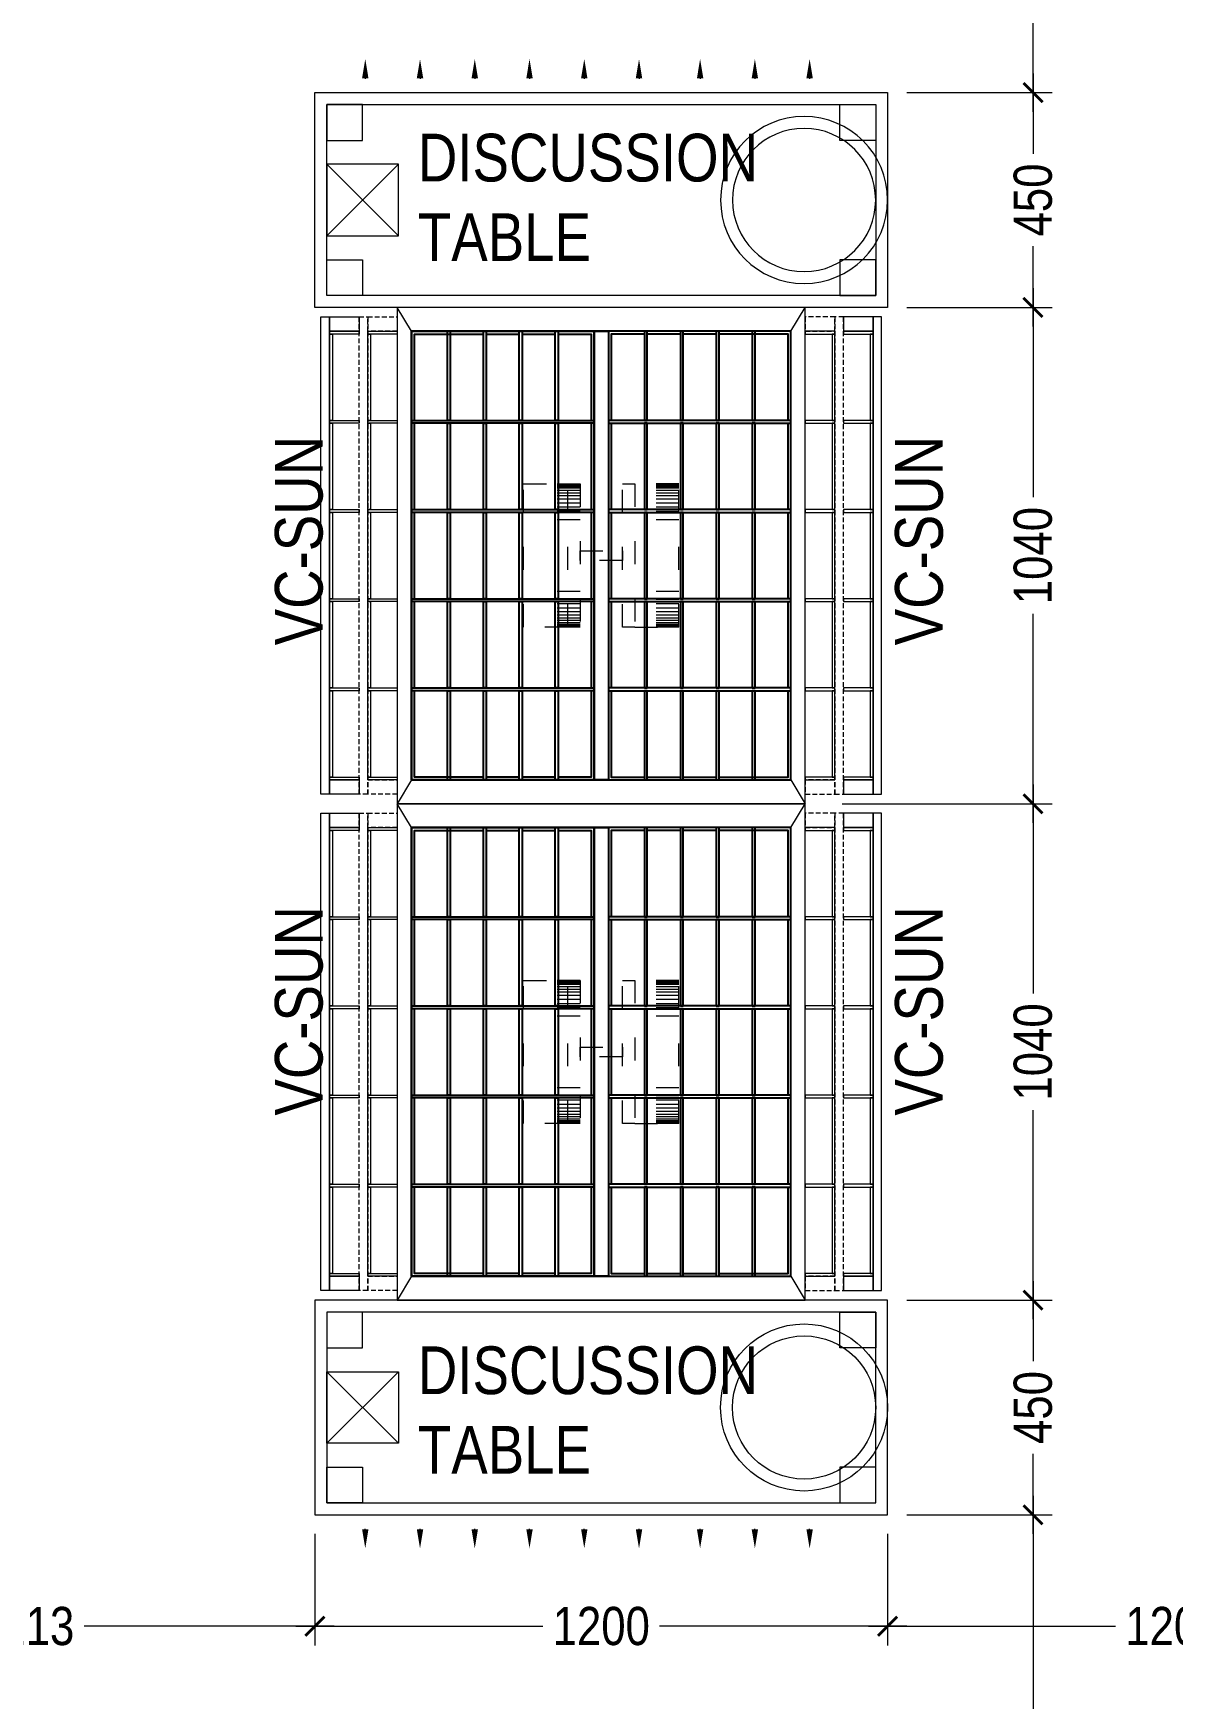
# Model space of a CAD drawing. Extents: x 4444 to 22214, y -867569 to -857440.
# Drawn here: x 10467 to 12855, y -863518 to -860029 of the extents above; entities that cross this region are included whole.
import ezdxf
from ezdxf.lldxf.tags import DXFTag

# ---------------------------------------------------------------- set-up
doc = ezdxf.new("R2010")
doc.units = 0
doc.header["$LTSCALE"] = 40
doc.header["$MEASUREMENT"] = 0
doc.header["$PDMODE"] = 3
for name, pattern in [('a_p6_plan_L18$0$HIDDEN', [0.375, 0.25, -0.125]), ('ACAD_ISO03W100', [30, 12, -18]), ('HIDDEN2', [0.1875, 0.125, -0.0625])]:
    doc.linetypes.add(name, pattern=pattern)
for name, color, linetype, lineweight in [('dimensions', 149, 'Continuous', 5), ('Floor-Unit', 1, 'Continuous', 13), ('LENS_TEXT', 31, 'HIDDEN2', 5), ('LN-DIMENSION', 252, 'Continuous', 5), ('LN-ELEVATION-1', 81, 'Continuous', 25), ('LN-ELEVATION-2', 103, 'Continuous', 20), ('LN-ELEVATION-3', 125, 'a_p6_plan_L18$0$HIDDEN', 18), ('LN-ELEVATION-4', 145, 'Continuous', 13), ('LN-ELEVATION-5', 167, 'Continuous', 5)]:
    doc.layers.add(name, color=color, linetype=linetype, lineweight=lineweight)
doc.styles.get("Standard").update_dxf_attribs({"font": 'ARIALN.TTF'})
tags = doc.linetypes.add('DASHED2', pattern=[0.375, 0.25, -0.125]).pattern_tags.tags
tags[6:7] = [DXFTag(74, 4), DXFTag(75, 0), DXFTag(340, '0'), DXFTag(46, 1.0), DXFTag(50, 0.0), DXFTag(44, 0.0), DXFTag(45, 0.0)]
tags[4:5] = [DXFTag(74, 4), DXFTag(75, 0), DXFTag(340, '0'), DXFTag(46, 1.0), DXFTag(50, 0.0), DXFTag(44, 0.0), DXFTag(45, 0.0)]
doc.dimstyles.new('Working', dxfattribs={"dimscale": 0.8, "dimtxt": 100, "dimasz": 50, "dimexe": 50, "dimexo": 50, "dimgap": 25, "dimtad": 0, "dimdec": 0, "dimzin": 0, "dimdsep": 46, "dimtxsty": 'Standard', "dimblk": 'ARCHTICK', "dimcen": 0, "dimdle": 50, "dimclrd": 250, "dimclre": 8, "dimclrt": 7, "dimadec": 0, "dimazin": 0, "dimtfac": 1, "dimtdec": 0, "dimtofl": 0, "dimtmove": 1, "dimatfit": 3, "dimfxl": 3, "dimtolj": 1, "dimlwd": 5, "dimlwe": 0, "dimarcsym": 0})

# ---------------------------------------------------------------- blocks, each defined once
blk = doc.blocks.new('D-Table-1200')
at = {"layer": 'LN-ELEVATION-1', "linetype": 'ByBlock', "lineweight": -2}
for p, q in [((-1094.5, -480.3), (-1094.5, -479)), ((-979.8, -480.3), (-979.8, -479)), ((-865.1, -480.3), (-865.1, -479)), ((-750.4, -480.3), (-750.4, -479)), ((-635.6, -480.3), (-635.6, -479)), ((-520.9, -480.3), (-520.9, -479)), ((-392.9, -480.3), (-392.9, -479)), ((-278.1, -480.3), (-278.1, -479)), ((-163.4, -480.3), (-163.4, -479))]:
    blk.add_line(p, q, dxfattribs=at)
for points in [[(0, 0), (-1200, 0), (-1200, -450), (0, -450)], [(-25, -25), (-1175, -25), (-1175, -425), (-25, -425)]]:
    blk.add_lwpolyline(points, close=True, dxfattribs=at)
for radius in [175, 150]:
    blk.add_circle((-175, -225), radius, dxfattribs=at)
for points in [[(-1087.9, -480.3), (-1101.2, -480.3), (-1094.5, -520.3)], [(-973.1, -480.3), (-986.5, -480.3), (-979.8, -520.3)], [(-858.4, -480.3), (-871.8, -480.3), (-865.1, -520.3)], [(-743.7, -480.3), (-757, -480.3), (-750.4, -520.3)], [(-629, -480.3), (-642.3, -480.3), (-635.6, -520.3)], [(-514.2, -480.3), (-527.6, -480.3), (-520.9, -520.3)], [(-386.2, -480.3), (-399.5, -480.3), (-392.9, -520.3)], [(-271.5, -480.3), (-284.8, -480.3), (-278.1, -520.3)], [(-156.7, -480.3), (-170.1, -480.3), (-163.4, -520.3)]]:
    blk.add_solid(points, dxfattribs=at)
at = {"layer": 'LN-ELEVATION-5', "linetype": 'ByBlock', "lineweight": -2}
for p, q in [((-1025, -300), (-1175, -150)), ((-1175, -300), (-1025, -150))]:
    blk.add_line(p, q, dxfattribs=at)
for points in [[(-1100, -25), (-1175, -25), (-1175, -100), (-1100, -100)], [(-100, -25), (-25, -25), (-25, -100), (-100, -100)], [(-1025, -300), (-1175, -300), (-1175, -150), (-1025, -150)], [(-1100, -425), (-1175, -425), (-1175, -350), (-1100, -350)], [(-100, -425), (-25, -425), (-25, -350), (-100, -350)]]:
    blk.add_lwpolyline(points, close=True, dxfattribs=at)
blk = doc.blocks.new('ffgd')
at = {"layer": 'LN-ELEVATION-4', "linetype": 'ACAD_ISO03W100', "ltscale": 0.1}
blk.add_lwpolyline([(0, 47.3), (0, -41.5), (-20, -41.5), (-20, 47.3)], close=True, dxfattribs=at)
at = {"layer": 'LN-ELEVATION-5', "linetype": 'ACAD_ISO03W100', "ltscale": 0.1}
for p, q in [((-159.9, 165.7), (-159.9, 47.3)), ((-159.7, 165.7), (-159.7, 47.3)), ((-159.4, 165.7), (-159.4, 47.3)), ((-159, 165.7), (-159, 47.3)), ((-158.5, 165.7), (-158.5, 47.3)), ((-157.9, 165.7), (-157.9, 47.3)), ((-157.1, 165.7), (-157.1, 47.3)), ((-156.1, 165.7), (-156.1, 47.3)), ((-154.1, 165.7), (-154.1, 47.3)), ((-151.1, 165.7), (-151.1, 47.3)), ((-146.1, 165.7), (-146.1, 47.3)), ((-141.1, 165.7), (-141.1, 47.3)), ((-135.1, 165.7), (-135.1, 47.3)), ((-128.1, 165.7), (-128.1, 47.3)), ((-120.1, 165.7), (-120.1, 47.3)), ((-111.1, 165.7), (-111.1, 47.3)), ((-102.1, 165.7), (-102.1, 47.3)), ((-85, 165.7), (-85, 47.3)), ((65, 165.7), (65, 47.3)), ((82.1, 165.7), (82.1, 47.3)), ((91.1, 165.7), (91.1, 47.3)), ((100.1, 165.7), (100.1, 47.3)), ((108.1, 165.7), (108.1, 47.3)), ((115.1, 165.7), (115.1, 47.3)), ((121.1, 165.7), (121.1, 47.3)), ((126.1, 165.7), (126.1, 47.3)), ((131.1, 165.7), (131.1, 47.3)), ((134.1, 165.7), (134.1, 47.3)), ((136.1, 165.7), (136.1, 47.3)), ((137.1, 165.7), (137.1, 47.3)), ((137.9, 165.7), (137.9, 47.3)), ((138.5, 165.7), (138.5, 47.3)), ((139, 165.7), (139, 47.3)), ((139.4, 165.7), (139.4, 47.3)), ((139.7, 165.7), (139.7, 47.3)), ((139.9, 165.7), (139.9, 47.3)), ((-159.9, -41.5), (-159.9, -159.9)), ((-159.7, -41.5), (-159.7, -159.9)), ((-159.4, -41.5), (-159.4, -159.9)), ((-159, -41.5), (-159, -159.9)), ((-158.5, -41.5), (-158.5, -159.9)), ((-157.9, -41.5), (-157.9, -159.9)), ((-157.1, -41.5), (-157.1, -159.9)), ((-156.1, -41.5), (-156.1, -159.9)), ((-154.1, -41.5), (-154.1, -159.9)), ((-151.1, -41.5), (-151.1, -159.9)), ((-146.1, -41.5), (-146.1, -159.9)), ((-141.1, -41.5), (-141.1, -159.9)), ((-135.1, -41.5), (-135.1, -159.9)), ((-128.1, -41.5), (-128.1, -159.9)), ((-120.1, -41.5), (-120.1, -159.9)), ((-111.1, -41.5), (-111.1, -159.9)), ((-102.1, -41.5), (-102.1, -159.9)), ((-85, -41.5), (-85, -159.9)), ((65, -41.5), (65, -159.9)), ((82.1, -41.5), (82.1, -159.9)), ((91.1, -41.5), (91.1, -159.9)), ((100.1, -41.5), (100.1, -159.9)), ((108.1, -41.5), (108.1, -159.9)), ((115.1, -41.5), (115.1, -159.9)), ((121.1, -41.5), (121.1, -159.9)), ((126.1, -41.5), (126.1, -159.9)), ((131.1, -41.5), (131.1, -159.9)), ((134.1, -41.5), (134.1, -159.9)), ((136.1, -41.5), (136.1, -159.9)), ((137.1, -41.5), (137.1, -159.9)), ((137.9, -41.5), (137.9, -159.9)), ((138.5, -41.5), (138.5, -159.9)), ((139, -41.5), (139, -159.9)), ((139.4, -41.5), (139.4, -159.9)), ((139.7, -41.5), (139.7, -159.9)), ((139.9, -41.5), (139.9, -159.9))]:
    blk.add_line(p, q, dxfattribs=at)
for points in [[(140, 73), (140, 165.7), (-160, 165.7), (-160, 73)], [(140, -67.1), (140, -159.9), (-160, -159.9), (-160, -67.1)]]:
    blk.add_lwpolyline(points, dxfattribs=at)
for points in [[(140, 73), (140, 47.3), (-160, 47.3), (-160, 73)], [(140, -41.5), (140, -67.1), (-160, -67.1), (-160, -41.5)]]:
    blk.add_lwpolyline(points, close=True, dxfattribs=at)
blk = doc.blocks.new('A$Cf47e29e2')
at = {"layer": 'LN-ELEVATION-1'}
for points in [[(-341.8, -6), (-341.8, 934), (453.2, 934), (453.2, -6)], [(40.7, -6), (40.7, 934), (-341.8, 934), (-341.8, -6)], [(-260.8, 747.2), (-260.8, 934), (-266.8, 934), (-266.8, 747.2)], [(-185.4, 747.2), (-185.4, 934), (-191.4, 934), (-191.4, 747.2)], [(-110.1, 747.2), (-110.1, 934), (-116.1, 934), (-116.1, 747.2)], [(-34.7, 747.2), (-34.7, 934), (-40.7, 934), (-40.7, 747.2)], [(70.7, -6), (70.7, 934), (40.7, 934), (40.7, -6)], [(70.7, -6), (70.7, 934), (453.2, 934), (453.2, -6)], [(146.1, 747.2), (146.1, 934), (152.1, 934), (152.1, 747.2)], [(221.4, 747.2), (221.4, 934), (227.4, 934), (227.4, 747.2)], [(296.8, 747.2), (296.8, 934), (302.8, 934), (302.8, 747.2)], [(372.2, 747.2), (372.2, 934), (378.2, 934), (378.2, 747.2)], [(40.7, 741.2), (40.7, 747.2), (-341.8, 747.2), (-341.8, 741.2)], [(-260.8, 560.4), (-260.8, 741.2), (-266.8, 741.2), (-266.8, 560.4)], [(-185.4, 560.4), (-185.4, 741.2), (-191.4, 741.2), (-191.4, 560.4)], [(-110.1, 560.4), (-110.1, 741.2), (-116.1, 741.2), (-116.1, 560.4)], [(-34.7, 560.4), (-34.7, 741.2), (-40.7, 741.2), (-40.7, 560.4)], [(70.7, 741.2), (70.7, 747.2), (453.2, 747.2), (453.2, 741.2)], [(146.1, 560.4), (146.1, 741.2), (152.1, 741.2), (152.1, 560.4)], [(221.4, 560.4), (221.4, 741.2), (227.4, 741.2), (227.4, 560.4)], [(296.8, 560.4), (296.8, 741.2), (302.8, 741.2), (302.8, 560.4)], [(372.2, 560.4), (372.2, 741.2), (378.2, 741.2), (378.2, 560.4)], [(40.7, 554.4), (40.7, 560.4), (-341.8, 560.4), (-341.8, 554.4)], [(70.7, 554.4), (70.7, 560.4), (453.2, 560.4), (453.2, 554.4)], [(-260.8, 373.6), (-260.8, 554.4), (-266.8, 554.4), (-266.8, 373.6)], [(-185.4, 373.6), (-185.4, 554.4), (-191.4, 554.4), (-191.4, 373.6)], [(-110.1, 373.6), (-110.1, 554.4), (-116.1, 554.4), (-116.1, 373.6)], [(-34.7, 373.6), (-34.7, 554.4), (-40.7, 554.4), (-40.7, 373.6)], [(146.1, 373.6), (146.1, 554.4), (152.1, 554.4), (152.1, 373.6)], [(221.4, 373.6), (221.4, 554.4), (227.4, 554.4), (227.4, 373.6)], [(296.8, 373.6), (296.8, 554.4), (302.8, 554.4), (302.8, 373.6)], [(372.2, 373.6), (372.2, 554.4), (378.2, 554.4), (378.2, 373.6)], [(40.7, 367.6), (40.7, 373.6), (-341.8, 373.6), (-341.8, 367.6)], [(-260.8, 186.8), (-260.8, 367.6), (-266.8, 367.6), (-266.8, 186.8)], [(-185.4, 186.8), (-185.4, 367.6), (-191.4, 367.6), (-191.4, 186.8)], [(-110.1, 186.8), (-110.1, 367.6), (-116.1, 367.6), (-116.1, 186.8)], [(-34.7, 186.8), (-34.7, 367.6), (-40.7, 367.6), (-40.7, 186.8)], [(70.7, 367.6), (70.7, 373.6), (453.2, 373.6), (453.2, 367.6)], [(146.1, 186.8), (146.1, 367.6), (152.1, 367.6), (152.1, 186.8)], [(221.4, 186.8), (221.4, 367.6), (227.4, 367.6), (227.4, 186.8)], [(296.8, 186.8), (296.8, 367.6), (302.8, 367.6), (302.8, 186.8)], [(372.2, 186.8), (372.2, 367.6), (378.2, 367.6), (378.2, 186.8)], [(40.7, 180.8), (40.7, 186.8), (-341.8, 186.8), (-341.8, 180.8)], [(-260.8, -6), (-260.8, 180.8), (-266.8, 180.8), (-266.8, -6)], [(-185.4, -6), (-185.4, 180.8), (-191.4, 180.8), (-191.4, -6)], [(-110.1, -6), (-110.1, 180.8), (-116.1, 180.8), (-116.1, -6)], [(-34.7, -6), (-34.7, 180.8), (-40.7, 180.8), (-40.7, -6)], [(70.7, 180.8), (70.7, 186.8), (453.2, 186.8), (453.2, 180.8)], [(146.1, -6), (146.1, 180.8), (152.1, 180.8), (152.1, -6)], [(221.4, -6), (221.4, 180.8), (227.4, 180.8), (227.4, -6)], [(296.8, -6), (296.8, 180.8), (302.8, 180.8), (302.8, -6)], [(372.2, -6), (372.2, 180.8), (378.2, 180.8), (378.2, -6)]]:
    blk.add_lwpolyline(points, close=True, dxfattribs=at)
for points in [[(-191.4, 928), (-335.8, 928), (-335.8, 747.2)], [(-116.1, 928), (-185.4, 928)], [(-40.7, 928), (-110.1, 928)], [(34.7, 747.2), (34.7, 928), (-34.7, 928)], [(76.7, 747.2), (76.7, 928), (146.1, 928)], [(152.1, 928), (221.4, 928)], [(227.4, 928), (296.8, 928)], [(302.8, 928), (447.2, 928), (447.2, 747.2)], [(-335.8, 741.2), (-335.8, 560.4)], [(34.7, 560.4), (34.7, 741.2)], [(76.7, 560.4), (76.7, 741.2)], [(447.2, 741.2), (447.2, 560.4)], [(-335.8, 554.4), (-335.8, 373.6)], [(34.7, 373.6), (34.7, 554.4)], [(76.7, 373.6), (76.7, 554.4)], [(447.2, 554.4), (447.2, 373.6)], [(-335.8, 367.6), (-335.8, 186.8)], [(34.7, 186.8), (34.7, 367.6)], [(76.7, 186.8), (76.7, 367.6)], [(447.2, 367.6), (447.2, 186.8)], [(-335.8, 180.8), (-335.8, 0), (-191.4, 0)], [(-34.7, 0), (34.7, 0), (34.7, 180.8)], [(146.1, 0), (76.7, 0), (76.7, 180.8)], [(447.2, 180.8), (447.2, 0), (302.8, 0)], [(-185.4, 0), (-116.1, 0)], [(-110.1, 0), (-40.7, 0)], [(221.4, 0), (152.1, 0)], [(296.8, 0), (227.4, 0)]]:
    blk.add_lwpolyline(points, dxfattribs=at)
at = {"layer": 'LN-ELEVATION-2'}
blk.add_lwpolyline([(-371.8, -56), (-371.8, 984), (483.2, 984), (483.2, -56)], close=True, dxfattribs=at)
for points in [[(-341.8, 934), (-371.8, 984)], [(453.2, 934), (483.2, 984)], [(-341.8, -6), (-371.8, -56)], [(453.2, -6), (483.2, -56)]]:
    blk.add_lwpolyline(points, dxfattribs=at)
at = {"layer": 'LN-ELEVATION-3'}
for points in [[(-433.8, -36), (-433.8, 964), (-451.8, 964), (-451.8, -36)], [(-371.8, 934), (-371.8, 964), (-433.8, 964), (-433.8, 934)], [(483.2, 934), (483.2, 964), (545.2, 964), (545.2, 934)], [(545.2, -36), (545.2, 964), (563.2, 964), (563.2, -36)], [(-371.8, -36), (-371.8, -6), (-433.8, -6), (-433.8, -36)], [(483.2, -36), (483.2, -6), (545.2, -6), (545.2, -36)]]:
    blk.add_lwpolyline(points, close=True, dxfattribs=at)
at = {"layer": 'LN-ELEVATION-4'}
for points in [[(-513.8, -36), (-513.8, 964), (-531.8, 964), (-531.8, -36)], [(-451.8, 934), (-451.8, 964), (-513.8, 964), (-513.8, 934)], [(563.2, 934), (563.2, 964), (625.2, 964), (625.2, 934)], [(625.2, -36), (625.2, 964), (643.2, 964), (643.2, -36)], [(-371.8, 928), (-371.8, 934), (-433.8, 934), (-433.8, 928)], [(-427.8, 747.2), (-427.8, 928), (-433.8, 928), (-433.8, 747.2)], [(483.2, 928), (483.2, 934), (545.2, 934), (545.2, 928)], [(539.2, 747.2), (539.2, 928), (545.2, 928), (545.2, 747.2)], [(-371.8, 741.2), (-371.8, 747.2), (-433.8, 747.2), (-433.8, 741.2)], [(-427.8, 560.4), (-427.8, 741.2), (-433.8, 741.2), (-433.8, 560.4)], [(483.2, 741.2), (483.2, 747.2), (545.2, 747.2), (545.2, 741.2)], [(539.2, 560.4), (539.2, 741.2), (545.2, 741.2), (545.2, 560.4)], [(-371.8, 554.4), (-371.8, 560.4), (-433.8, 560.4), (-433.8, 554.4)], [(483.2, 554.4), (483.2, 560.4), (545.2, 560.4), (545.2, 554.4)], [(-427.8, 373.6), (-427.8, 554.4), (-433.8, 554.4), (-433.8, 373.6)], [(539.2, 373.6), (539.2, 554.4), (545.2, 554.4), (545.2, 373.6)], [(-371.8, 367.6), (-371.8, 373.6), (-433.8, 373.6), (-433.8, 367.6)], [(-427.8, 186.8), (-427.8, 367.6), (-433.8, 367.6), (-433.8, 186.8)], [(483.2, 367.6), (483.2, 373.6), (545.2, 373.6), (545.2, 367.6)], [(539.2, 186.8), (539.2, 367.6), (545.2, 367.6), (545.2, 186.8)], [(-371.8, 180.8), (-371.8, 186.8), (-433.8, 186.8), (-433.8, 180.8)], [(-427.8, 0), (-427.8, 180.8), (-433.8, 180.8), (-433.8, 0)], [(483.2, 180.8), (483.2, 186.8), (545.2, 186.8), (545.2, 180.8)], [(539.2, 0), (539.2, 180.8), (545.2, 180.8), (545.2, 0)], [(-371.8, -6), (-371.8, 0), (-433.8, 0), (-433.8, -6)], [(483.2, -6), (483.2, 0), (545.2, 0), (545.2, -6)], [(-451.8, -36), (-451.8, -6), (-513.8, -6), (-513.8, -36)], [(563.2, -36), (563.2, -6), (625.2, -6), (625.2, -36)]]:
    blk.add_lwpolyline(points, close=True, dxfattribs=at)
at = {"layer": 'LN-ELEVATION-5'}
for points in [[(-451.8, 928), (-451.8, 934), (-513.8, 934), (-513.8, 928)], [(-507.8, 747.2), (-507.8, 928), (-513.8, 928), (-513.8, 747.2)], [(563.2, 928), (563.2, 934), (625.2, 934), (625.2, 928)], [(619.2, 747.2), (619.2, 928), (625.2, 928), (625.2, 747.2)], [(-451.8, 741.2), (-451.8, 747.2), (-513.8, 747.2), (-513.8, 741.2)], [(-507.8, 560.4), (-507.8, 741.2), (-513.8, 741.2), (-513.8, 560.4)], [(563.2, 741.2), (563.2, 747.2), (625.2, 747.2), (625.2, 741.2)], [(619.2, 560.4), (619.2, 741.2), (625.2, 741.2), (625.2, 560.4)], [(-451.8, 554.4), (-451.8, 560.4), (-513.8, 560.4), (-513.8, 554.4)], [(563.2, 554.4), (563.2, 560.4), (625.2, 560.4), (625.2, 554.4)], [(-507.8, 373.6), (-507.8, 554.4), (-513.8, 554.4), (-513.8, 373.6)], [(619.2, 373.6), (619.2, 554.4), (625.2, 554.4), (625.2, 373.6)], [(-451.8, 367.6), (-451.8, 373.6), (-513.8, 373.6), (-513.8, 367.6)], [(-507.8, 186.8), (-507.8, 367.6), (-513.8, 367.6), (-513.8, 186.8)], [(563.2, 367.6), (563.2, 373.6), (625.2, 373.6), (625.2, 367.6)], [(619.2, 186.8), (619.2, 367.6), (625.2, 367.6), (625.2, 186.8)], [(-451.8, 180.8), (-451.8, 186.8), (-513.8, 186.8), (-513.8, 180.8)], [(-507.8, 0), (-507.8, 180.8), (-513.8, 180.8), (-513.8, 0)], [(563.2, 180.8), (563.2, 186.8), (625.2, 186.8), (625.2, 180.8)], [(619.2, 0), (619.2, 180.8), (625.2, 180.8), (625.2, 0)], [(-451.8, -6), (-451.8, 0), (-513.8, 0), (-513.8, -6)], [(563.2, -6), (563.2, 0), (625.2, 0), (625.2, -6)]]:
    blk.add_lwpolyline(points, close=True, dxfattribs=at)
at = {"layer": 'LN-DIMENSION', "xscale": -1, "rotation": 270}
blk.add_blockref('ffgd', (52.8, 474), dxfattribs=at)
blk = doc.blocks.new('_ArchTick')
at = {"const_width": 0.15}
blk.add_lwpolyline([(-0.5, -0.5), (0.5, 0.5)], dxfattribs=at)
blk = doc.blocks.new('*D61')
at = {"layer": 'Defpoints', "color": 0, "ltscale": 50, "transparency": 16777216}
for p in [(9844.6, -862888.6), (11057.1, -863133.1), (11057.1, -863366.5)]:
    blk.add_point(p, dxfattribs=at)
at = {"layer": 'dimensions', "color": 8, "linetype": 'DASHED2', "lineweight": 0, "ltscale": 50, "transparency": 16777216}
for p, q in [((9844.6, -862966.5), (9844.6, -863406.5)), ((11057.1, -863173.1), (11057.1, -863406.5))]:
    blk.add_line(p, q, dxfattribs=at)
at = {"layer": 'dimensions', "color": 250, "linetype": 'DASHED2', "lineweight": 5, "ltscale": 50, "transparency": 16777216}
for p, q in [((9804.6, -863366.5), (10336, -863366.5)), ((11097.1, -863366.5), (10565.7, -863366.5))]:
    blk.add_line(p, q, dxfattribs=at)
at = {"layer": 'dimensions', "color": 250, "lineweight": 5, "ltscale": 50, "transparency": 16777216, "xscale": 40, "yscale": 40, "zscale": 40, "rotation": 180}
blk.add_blockref('_ArchTick', (9844.6, -863366.5), dxfattribs=at)
at = {"layer": 'dimensions', "color": 250, "lineweight": 5, "ltscale": 50, "transparency": 16777216, "xscale": 40, "yscale": 40, "zscale": 40}
blk.add_blockref('_ArchTick', (11057.1, -863366.5), dxfattribs=at)
at = {"layer": 'dimensions', "color": 7, "ltscale": 50, "transparency": 16777216, "insert": (10450.9, -863366.5), "char_height": 80, "attachment_point": 5, "bg_fill": 3, "box_fill_scale": 1.25, "bg_fill_color": 9, "bg_fill_true_color": 13158600, "bg_fill_transparency": 0}
blk.add_mtext('\\A1;1213', dxfattribs=at)
blk = doc.blocks.new('*D32')
at = {"layer": 'Defpoints', "color": 0, "ltscale": 50, "transparency": 16777216}
for p in [(11057.1, -863133.1), (12257.1, -863133.1), (12257.1, -863366.5)]:
    blk.add_point(p, dxfattribs=at)
at = {"layer": 'dimensions', "color": 8, "linetype": 'DASHED2', "lineweight": 0, "ltscale": 50, "transparency": 16777216}
for p, q in [((11057.1, -863173.1), (11057.1, -863406.5)), ((12257.1, -863173.1), (12257.1, -863406.5))]:
    blk.add_line(p, q, dxfattribs=at)
at = {"layer": 'dimensions', "color": 250, "linetype": 'DASHED2', "lineweight": 5, "ltscale": 50, "transparency": 16777216}
for p, q in [((11017.1, -863366.5), (11542.3, -863366.5)), ((12297.1, -863366.5), (11771.9, -863366.5))]:
    blk.add_line(p, q, dxfattribs=at)
at = {"layer": 'dimensions', "color": 250, "lineweight": 5, "ltscale": 50, "transparency": 16777216, "xscale": 40, "yscale": 40, "zscale": 40, "rotation": 180}
blk.add_blockref('_ArchTick', (11057.1, -863366.5), dxfattribs=at)
at = {"layer": 'dimensions', "color": 250, "lineweight": 5, "ltscale": 50, "transparency": 16777216, "xscale": 40, "yscale": 40, "zscale": 40}
blk.add_blockref('_ArchTick', (12257.1, -863366.5), dxfattribs=at)
at = {"layer": 'dimensions', "color": 7, "ltscale": 50, "transparency": 16777216, "insert": (11657.1, -863366.5), "char_height": 80, "attachment_point": 5, "bg_fill": 3, "box_fill_scale": 1.25, "bg_fill_color": 9, "bg_fill_true_color": 13158600, "bg_fill_transparency": 0}
blk.add_mtext('\\A1;1200', dxfattribs=at)
blk = doc.blocks.new('*D33')
at = {"layer": 'Defpoints', "color": 0, "ltscale": 50, "transparency": 16777216}
for p in [(12257.1, -863133.1), (13457.1, -863133.1), (13457.1, -863366.5)]:
    blk.add_point(p, dxfattribs=at)
at = {"layer": 'dimensions', "color": 8, "linetype": 'DASHED2', "lineweight": 0, "ltscale": 50, "transparency": 16777216}
for p, q in [((12257.1, -863173.1), (12257.1, -863406.5)), ((13457.1, -863173.1), (13457.1, -863406.5))]:
    blk.add_line(p, q, dxfattribs=at)
at = {"layer": 'dimensions', "color": 250, "linetype": 'DASHED2', "lineweight": 5, "ltscale": 50, "transparency": 16777216}
for p, q in [((12217.1, -863366.5), (12742.3, -863366.5)), ((13497.1, -863366.5), (12971.9, -863366.5))]:
    blk.add_line(p, q, dxfattribs=at)
at = {"layer": 'dimensions', "color": 250, "lineweight": 5, "ltscale": 50, "transparency": 16777216, "xscale": 40, "yscale": 40, "zscale": 40, "rotation": 180}
blk.add_blockref('_ArchTick', (12257.1, -863366.5), dxfattribs=at)
at = {"layer": 'dimensions', "color": 250, "lineweight": 5, "ltscale": 50, "transparency": 16777216, "xscale": 40, "yscale": 40, "zscale": 40}
blk.add_blockref('_ArchTick', (13457.1, -863366.5), dxfattribs=at)
at = {"layer": 'dimensions', "color": 7, "ltscale": 50, "transparency": 16777216, "insert": (12857.1, -863366.5), "char_height": 80, "attachment_point": 5, "bg_fill": 3, "box_fill_scale": 1.25, "bg_fill_color": 9, "bg_fill_true_color": 13158600, "bg_fill_transparency": 0}
blk.add_mtext('\\A1;1200', dxfattribs=at)
blk = doc.blocks.new('*D70')
at = {"layer": 'Defpoints', "color": 0, "ltscale": 50, "transparency": 16777216}
for p in [(12257.1, -863133.1), (12561.8, -863133.1), (12486.6, -864338.1)]:
    blk.add_point(p, dxfattribs=at)
at = {"layer": 'dimensions', "color": 250, "linetype": 'DASHED2', "lineweight": 5, "ltscale": 50, "transparency": 16777216}
for p, q in [((12561.8, -863093.1), (12561.8, -863620.4)), ((12561.8, -864378.1), (12561.8, -863850.7))]:
    blk.add_line(p, q, dxfattribs=at)
at = {"layer": 'dimensions', "color": 8, "linetype": 'DASHED2', "lineweight": 0, "ltscale": 50, "transparency": 16777216}
for p, q in [((12297.1, -863133.1), (12601.8, -863133.1)), ((12526.6, -864338.1), (12601.8, -864338.1))]:
    blk.add_line(p, q, dxfattribs=at)
at = {"layer": 'dimensions', "color": 250, "lineweight": 5, "ltscale": 50, "transparency": 16777216, "xscale": 40, "yscale": 40, "zscale": 40}
for p, rotation in [((12561.8, -863133.1), 90), ((12561.8, -864338.1), 270)]:
    blk.add_blockref('_ArchTick', p, dxfattribs=dict(at, rotation=rotation))
at = {"layer": 'dimensions', "color": 7, "ltscale": 50, "transparency": 16777216, "insert": (12561.8, -863735.6), "char_height": 80, "attachment_point": 5, "rotation": 90, "bg_fill": 3, "box_fill_scale": 1.25, "bg_fill_color": 9, "bg_fill_true_color": 13158600, "bg_fill_transparency": 0}
blk.add_mtext('\\A1;1205', dxfattribs=at)
blk = doc.blocks.new('*D71')
at = {"layer": 'Defpoints', "color": 0, "ltscale": 50, "transparency": 16777216}
for p in [(12257.1, -862683.1), (12561.8, -862683.1), (12257.1, -863133.1)]:
    blk.add_point(p, dxfattribs=at)
at = {"layer": 'dimensions', "color": 250, "linetype": 'DASHED2', "lineweight": 5, "ltscale": 50, "transparency": 16777216}
for p, q in [((12561.8, -862643.1), (12561.8, -862814.4)), ((12561.8, -863173.1), (12561.8, -863001.7))]:
    blk.add_line(p, q, dxfattribs=at)
at = {"layer": 'dimensions', "color": 8, "linetype": 'DASHED2', "lineweight": 0, "ltscale": 50, "transparency": 16777216}
for p, q in [((12297.1, -862683.1), (12601.8, -862683.1)), ((12297.1, -863133.1), (12601.8, -863133.1))]:
    blk.add_line(p, q, dxfattribs=at)
at = {"layer": 'dimensions', "color": 250, "lineweight": 5, "ltscale": 50, "transparency": 16777216, "xscale": 40, "yscale": 40, "zscale": 40}
for p, rotation in [((12561.8, -862683.1), 90), ((12561.8, -863133.1), 270)]:
    blk.add_blockref('_ArchTick', p, dxfattribs=dict(at, rotation=rotation))
at = {"layer": 'dimensions', "color": 7, "ltscale": 50, "transparency": 16777216, "insert": (12561.8, -862908.1), "char_height": 80, "attachment_point": 5, "rotation": 90, "bg_fill": 3, "box_fill_scale": 1.25, "bg_fill_color": 9, "bg_fill_true_color": 13158600, "bg_fill_transparency": 0}
blk.add_mtext('\\A1;450', dxfattribs=at)
blk = doc.blocks.new('*D72')
at = {"layer": 'Defpoints', "color": 0, "ltscale": 50, "transparency": 16777216}
for p in [(12084.6, -861643.1), (12561.8, -861643.1), (12257.1, -862683.1)]:
    blk.add_point(p, dxfattribs=at)
at = {"layer": 'dimensions', "color": 250, "linetype": 'DASHED2', "lineweight": 5, "ltscale": 50, "transparency": 16777216}
for p, q in [((12561.8, -861603.1), (12561.8, -862048.3)), ((12561.8, -862723.1), (12561.8, -862277.8))]:
    blk.add_line(p, q, dxfattribs=at)
at = {"layer": 'dimensions', "color": 8, "linetype": 'DASHED2', "lineweight": 0, "ltscale": 50, "transparency": 16777216}
for p, q in [((12161.8, -861643.1), (12601.8, -861643.1)), ((12297.1, -862683.1), (12601.8, -862683.1))]:
    blk.add_line(p, q, dxfattribs=at)
at = {"layer": 'dimensions', "color": 250, "lineweight": 5, "ltscale": 50, "transparency": 16777216, "xscale": 40, "yscale": 40, "zscale": 40}
for p, rotation in [((12561.8, -861643.1), 90), ((12561.8, -862683.1), 270)]:
    blk.add_blockref('_ArchTick', p, dxfattribs=dict(at, rotation=rotation))
at = {"layer": 'dimensions', "color": 7, "ltscale": 50, "transparency": 16777216, "insert": (12561.8, -862163.1), "char_height": 80, "attachment_point": 5, "rotation": 90, "bg_fill": 3, "box_fill_scale": 1.25, "bg_fill_color": 9, "bg_fill_true_color": 13158600, "bg_fill_transparency": 0}
blk.add_mtext('\\A1;1040', dxfattribs=at)
blk = doc.blocks.new('*D73')
at = {"layer": 'Defpoints', "color": 0, "ltscale": 50, "transparency": 16777216}
for p in [(12257.1, -860603.1), (12561.8, -860603.1), (12084.6, -861643.1)]:
    blk.add_point(p, dxfattribs=at)
at = {"layer": 'dimensions', "color": 250, "linetype": 'DASHED2', "lineweight": 5, "ltscale": 50, "transparency": 16777216}
for p, q in [((12561.8, -860563.1), (12561.8, -861008.3)), ((12561.8, -861683.1), (12561.8, -861237.8))]:
    blk.add_line(p, q, dxfattribs=at)
at = {"layer": 'dimensions', "color": 8, "linetype": 'DASHED2', "lineweight": 0, "ltscale": 50, "transparency": 16777216}
for p, q in [((12297.1, -860603.1), (12601.8, -860603.1)), ((12161.8, -861643.1), (12601.8, -861643.1))]:
    blk.add_line(p, q, dxfattribs=at)
at = {"layer": 'dimensions', "color": 250, "lineweight": 5, "ltscale": 50, "transparency": 16777216, "xscale": 40, "yscale": 40, "zscale": 40}
for p, rotation in [((12561.8, -860603.1), 90), ((12561.8, -861643.1), 270)]:
    blk.add_blockref('_ArchTick', p, dxfattribs=dict(at, rotation=rotation))
at = {"layer": 'dimensions', "color": 7, "ltscale": 50, "transparency": 16777216, "insert": (12561.8, -861123.1), "char_height": 80, "attachment_point": 5, "rotation": 90, "bg_fill": 3, "box_fill_scale": 1.25, "bg_fill_color": 9, "bg_fill_true_color": 13158600, "bg_fill_transparency": 0}
blk.add_mtext('\\A1;1040', dxfattribs=at)
blk = doc.blocks.new('*D74')
at = {"layer": 'Defpoints', "color": 0, "ltscale": 50, "transparency": 16777216}
for p in [(12257.1, -860153.1), (12561.8, -860153.1), (12257.1, -860603.1)]:
    blk.add_point(p, dxfattribs=at)
at = {"layer": 'dimensions', "color": 250, "linetype": 'DASHED2', "lineweight": 5, "ltscale": 50, "transparency": 16777216}
for p, q in [((12561.8, -860113.1), (12561.8, -860284.4)), ((12561.8, -860643.1), (12561.8, -860471.7))]:
    blk.add_line(p, q, dxfattribs=at)
at = {"layer": 'dimensions', "color": 8, "linetype": 'DASHED2', "lineweight": 0, "ltscale": 50, "transparency": 16777216}
for p, q in [((12297.1, -860153.1), (12601.8, -860153.1)), ((12297.1, -860603.1), (12601.8, -860603.1))]:
    blk.add_line(p, q, dxfattribs=at)
at = {"layer": 'dimensions', "color": 250, "lineweight": 5, "ltscale": 50, "transparency": 16777216, "xscale": 40, "yscale": 40, "zscale": 40}
for p, rotation in [((12561.8, -860153.1), 90), ((12561.8, -860603.1), 270)]:
    blk.add_blockref('_ArchTick', p, dxfattribs=dict(at, rotation=rotation))
at = {"layer": 'dimensions', "color": 7, "ltscale": 50, "transparency": 16777216, "insert": (12561.8, -860378.1), "char_height": 80, "attachment_point": 5, "rotation": 90, "bg_fill": 3, "box_fill_scale": 1.25, "bg_fill_color": 9, "bg_fill_true_color": 13158600, "bg_fill_transparency": 0}
blk.add_mtext('\\A1;450', dxfattribs=at)
blk = doc.blocks.new('*D75')
at = {"layer": 'Defpoints', "color": 0, "ltscale": 50, "transparency": 16777216}
for p in [(12434.6, -858920.1), (12561.8, -858920.1), (12257.1, -860153.1)]:
    blk.add_point(p, dxfattribs=at)
at = {"layer": 'dimensions', "color": 250, "linetype": 'DASHED2', "lineweight": 5, "ltscale": 50, "transparency": 16777216}
for p, q in [((12561.8, -858880.1), (12561.8, -859421.7)), ((12561.8, -860193.1), (12561.8, -859651.4))]:
    blk.add_line(p, q, dxfattribs=at)
at = {"layer": 'dimensions', "color": 8, "linetype": 'DASHED2', "lineweight": 0, "ltscale": 50, "transparency": 16777216}
for p, q in [((12474.6, -858920.1), (12601.8, -858920.1)), ((12297.1, -860153.1), (12601.8, -860153.1))]:
    blk.add_line(p, q, dxfattribs=at)
at = {"layer": 'dimensions', "color": 250, "lineweight": 5, "ltscale": 50, "transparency": 16777216, "xscale": 40, "yscale": 40, "zscale": 40}
for p, rotation in [((12561.8, -858920.1), 90), ((12561.8, -860153.1), 270)]:
    blk.add_blockref('_ArchTick', p, dxfattribs=dict(at, rotation=rotation))
at = {"layer": 'dimensions', "color": 7, "ltscale": 50, "transparency": 16777216, "insert": (12561.8, -859536.6), "char_height": 80, "attachment_point": 5, "rotation": 90, "bg_fill": 3, "box_fill_scale": 1.25, "bg_fill_color": 9, "bg_fill_true_color": 13158600, "bg_fill_transparency": 0}
blk.add_mtext('\\A1;1233', dxfattribs=at)

msp = doc.modelspace()

# ---------------------------------------------------------------- block references
at = {"xscale": -1, "rotation": 180}
for p in [(11601.4, -860659.1), (11601.4, -861699.1)]:
    msp.add_blockref('A$Cf47e29e2', p, dxfattribs=at)
at = {"layer": 'Floor-Unit', "xscale": -1, "rotation": 180}
msp.add_blockref('D-Table-1200', (12257.1, -860603.1), dxfattribs=at)
at = {"layer": 'Floor-Unit'}
msp.add_blockref('D-Table-1200', (12257.1, -862683.1), dxfattribs=at)

# ---------------------------------------------------------------- texts
at = {"layer": 'LENS_TEXT', "linetype": 'Continuous', "ltscale": 3, "char_height": 100, "width": 551.363, "attachment_point": 5}
for insert in [(11548.5, -860372.6), (11548.5, -862913.5)]:
    msp.add_mtext('\\pxql;DISCUSSION TABLE', dxfattribs=dict(at, insert=insert))
at = {"layer": 'LENS_TEXT', "linetype": 'Continuous', "ltscale": 3, "char_height": 100, "width": 421.567, "attachment_point": 5, "rotation": 90}
for insert in [(11023.9, -861100.4), (12323.4, -861100.4), (11023.9, -862085.7), (12323.4, -862085.7)]:
    msp.add_mtext('\\pxql;VC-SUN', dxfattribs=dict(at, insert=insert))

# ---------------------------------------------------------------- next in the draw order: dimensions: what is measured, and where the dimension line sits
at = {"layer": 'dimensions', "color": 3, "ltscale": 50, "true_color": 0x15f609}
dim = msp.add_linear_dim(base=(11057.104044, -863366.5018445), p1=(9844.604044, -862888.5731226), p2=(11057.104044, -863133.0549322), dimstyle='Working', override={"dimfxl": 500, "dimfxlon": 1, "dimtfill": 1, "dimarcsym": 1}, dxfattribs=at)
dim.commit()
dim.dimension.update_dxf_attribs({"geometry": '*D61', "text_midpoint": (10450.854044, -863366.5018445)})

# ---------------------------------------------------------------- next in the draw order: dimensions: what is measured, and where the dimension line sits
dim = msp.add_linear_dim(base=(12257.1, -863366.5), p1=(11057.1, -863133.1), p2=(12257.1, -863133.1), dimstyle='Working', override={"dimfxl": 500, "dimfxlon": 1, "dimtfill": 1, "dimarcsym": 1}, dxfattribs=at)
dim.commit()
dim.dimension.update_dxf_attribs({"geometry": '*D32', "text_midpoint": (11657.1, -863366.5)})

# ---------------------------------------------------------------- next in the draw order: dimensions: what is measured, and where the dimension line sits
dim = msp.add_linear_dim(base=(13457.1, -863366.5), p1=(12257.1, -863133.1), p2=(13457.1, -863133.1), dimstyle='Working', override={"dimfxl": 500, "dimfxlon": 1, "dimtfill": 1, "dimarcsym": 1}, dxfattribs=at)
dim.commit()
dim.dimension.update_dxf_attribs({"geometry": '*D33', "text_midpoint": (12857.1, -863366.5)})

# ---------------------------------------------------------------- next in the draw order: dimensions: what is measured, and where the dimension line sits
dim = msp.add_linear_dim(base=(12561.8, -863133.1), p1=(12486.6, -864338.1), p2=(12257.1, -863133.1), angle=90, dimstyle='Working', override={"dimfxl": 500, "dimfxlon": 1, "dimtfill": 1, "dimarcsym": 1}, dxfattribs=at)
dim.commit()
dim.dimension.update_dxf_attribs({"geometry": '*D70', "text_midpoint": (12561.8, -863735.6)})

# ---------------------------------------------------------------- next in the draw order: dimensions: what is measured, and where the dimension line sits
dim = msp.add_linear_dim(base=(12561.8, -862683.1), p1=(12257.1, -863133.1), p2=(12257.1, -862683.1), angle=90, dimstyle='Working', override={"dimfxl": 500, "dimfxlon": 1, "dimtfill": 1, "dimarcsym": 1}, dxfattribs=at)
dim.commit()
dim.dimension.update_dxf_attribs({"geometry": '*D71', "text_midpoint": (12561.8, -862908.1)})

# ---------------------------------------------------------------- next in the draw order: dimensions: what is measured, and where the dimension line sits
dim = msp.add_linear_dim(base=(12561.8, -861643.1), p1=(12257.1, -862683.1), p2=(12084.6, -861643.1), angle=90, dimstyle='Working', override={"dimfxl": 500, "dimfxlon": 1, "dimtfill": 1, "dimarcsym": 1}, dxfattribs=at)
dim.commit()
dim.dimension.update_dxf_attribs({"geometry": '*D72', "text_midpoint": (12561.8, -862163.1)})

# ---------------------------------------------------------------- next in the draw order: dimensions: what is measured, and where the dimension line sits
dim = msp.add_linear_dim(base=(12561.8, -860603.1), p1=(12084.6, -861643.1), p2=(12257.1, -860603.1), angle=90, dimstyle='Working', override={"dimfxl": 500, "dimfxlon": 1, "dimtfill": 1, "dimarcsym": 1}, dxfattribs=at)
dim.commit()
dim.dimension.update_dxf_attribs({"geometry": '*D73', "text_midpoint": (12561.8, -861123.1)})

# ---------------------------------------------------------------- next in the draw order: dimensions: what is measured, and where the dimension line sits
dim = msp.add_linear_dim(base=(12561.8, -860153.1), p1=(12257.1, -860603.1), p2=(12257.1, -860153.1), angle=90, dimstyle='Working', override={"dimfxl": 500, "dimfxlon": 1, "dimtfill": 1, "dimarcsym": 1}, dxfattribs=at)
dim.commit()
dim.dimension.update_dxf_attribs({"geometry": '*D74', "text_midpoint": (12561.8, -860378.1)})

# ---------------------------------------------------------------- next in the draw order: dimensions: what is measured, and where the dimension line sits
dim = msp.add_linear_dim(base=(12561.8, -858920.1), p1=(12257.1, -860153.1), p2=(12434.6, -858920.1), angle=90, dimstyle='Working', override={"dimfxl": 500, "dimfxlon": 1, "dimtfill": 1, "dimarcsym": 1}, dxfattribs=at)
dim.commit()
dim.dimension.update_dxf_attribs({"geometry": '*D75', "text_midpoint": (12561.8, -859536.6)})

doc.saveas('drawing.dxf')
